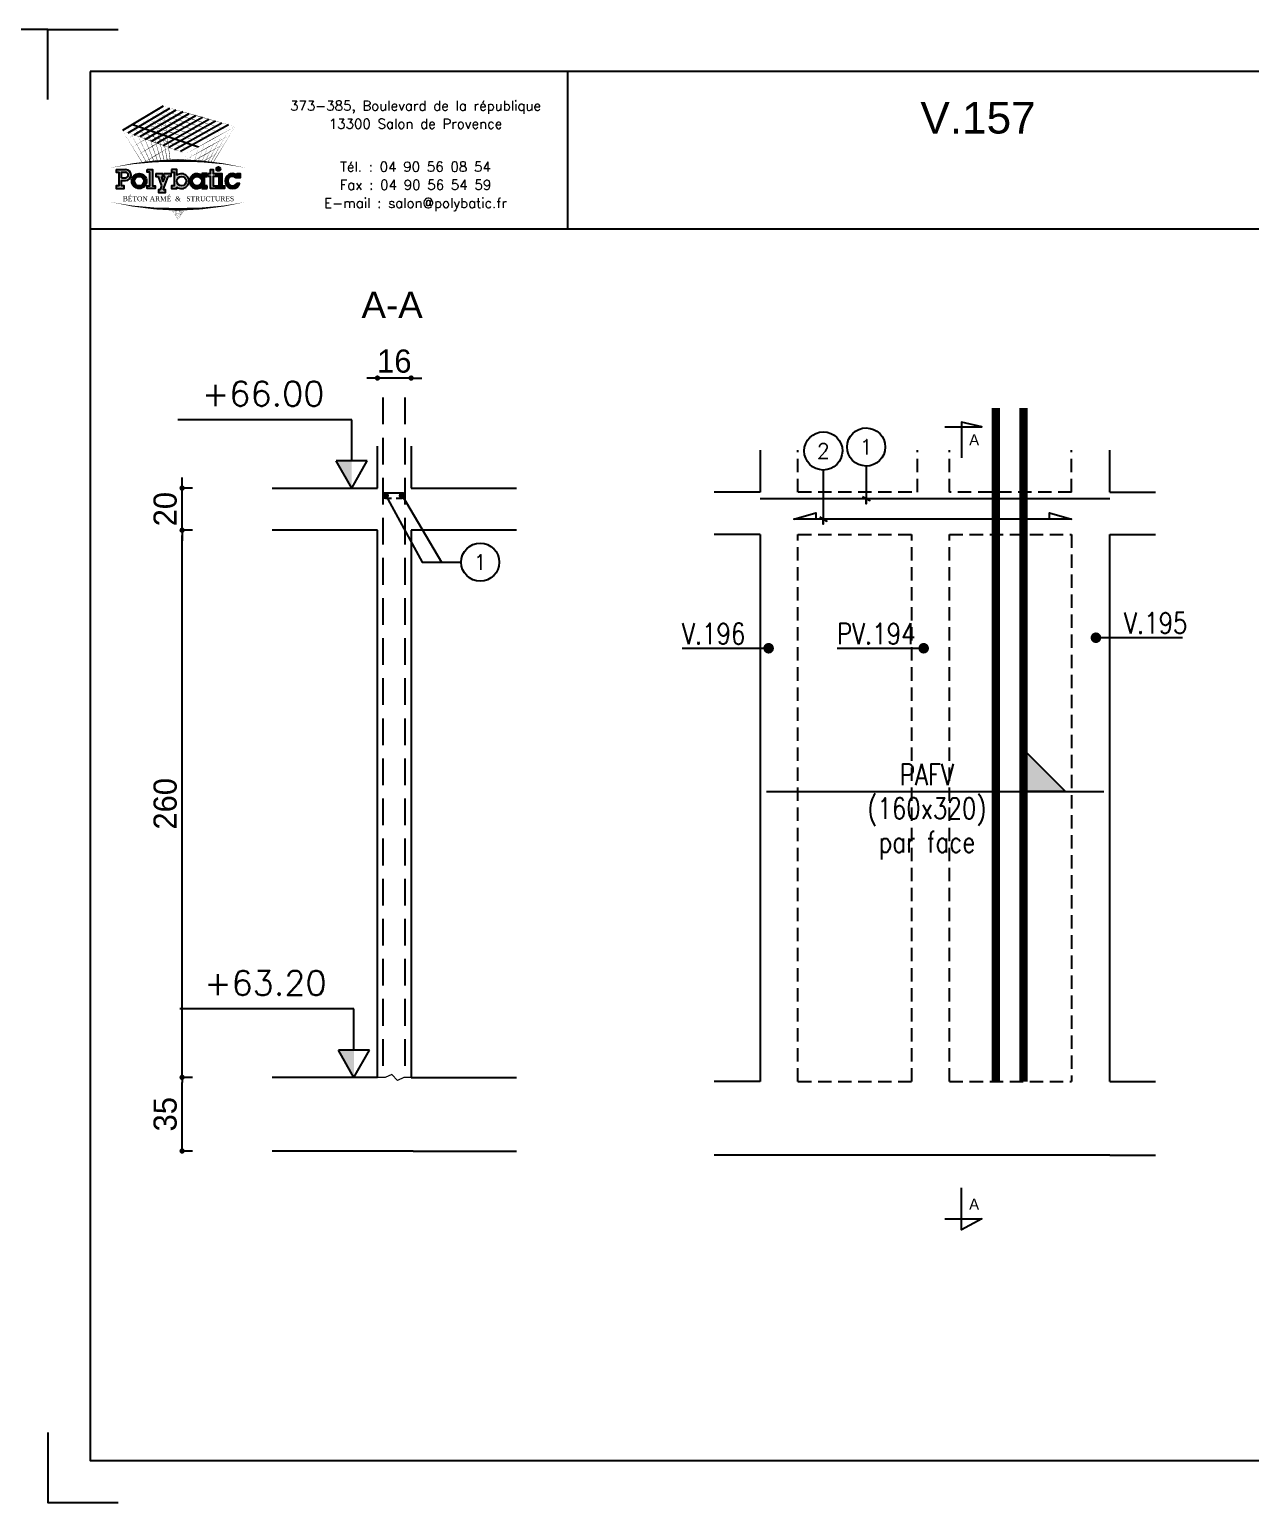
# Model space of a CAD drawing. Header units: metres. Extents: x -5618 to 118954, y -306 to 4637.
# Drawn here: x 67601 to 68181, y 894 to 1594 of the extents above; entities that cross this region are included whole.
import ezdxf
from ezdxf.enums import TextEntityAlignment as Align

# ---------------------------------------------------------------- set-up
doc = ezdxf.new("R2010")
doc.units = ezdxf.units.M
doc.linetypes.add('CACHE', pattern=[9.524999999999999, 6.35, -3.175])
doc.linetypes.add('CACHEX2', pattern=[19.049999999999997, 12.7, -6.35])
for name, color, linetype in [('COTATION', 1, 'Continuous'), ('GO-FER-HA', 140, 'Continuous'), ('GO-TEXTE', 9, 'Continuous'), ('K_ENT_M_Building_V.76', 7, 'Continuous'), ('STR_COTATION', 1, 'Continuous'), ('STR_TS', 22, 'Continuous'), ('STR_TS_TXT', 7, 'Continuous'), ('STR_VOI-POT', 6, 'Continuous')]:
    doc.layers.add(name, color=color, linetype=linetype)
doc.layers.add('Kofragna_forma', color=7, linetype='Continuous', lineweight=70)
doc.styles.add('ARIAL', font='ARIAL.TTF')
doc.styles.add('GrDimensions', font='simplex.shx')
doc.styles.add('Lucida', font='LSANSI.TTF')
doc.styles.add('POLYBATIC', font='TIMES.TTF')
doc.styles.add('schéma', font='simplex.shx')
doc.styles.add('TEXTE', font='romans.shx')
doc.styles.add('TEXTE TS', font='romans.shx', dxfattribs={"width": 0.7, "oblique": 15})
doc.styles.add('TEXTEBA', font='ARIAL.TTF')
doc.dimstyles.new('COUPE-20', dxfattribs={"dimscale": 0.5, "dimtxt": 22, "dimasz": 5, "dimexe": 0.05, "dimexo": 0, "dimgap": 5, "dimtad": 1, "dimdec": 0, "dimdsep": 46, "dimtxsty": 'Standard', "dimblk1": 'DOT', "dimblk2": 'DOT', "dimsah": 1, "dimcen": 0, "dimdle": 150, "dimclrd": 1, "dimclre": 1, "dimclrt": 7, "dimadec": 0, "dimazin": 0, "dimtfac": 1, "dimtdec": 0, "dimtix": 1, "dimtmove": 2, "dimatfit": 3, "dimldrblk": 'DOT', "dimfxl": 0, "dimtvp": 1, "dimtolj": 1, "dimtzin": 0, "dimarcsym": 0})

# ---------------------------------------------------------------- blocks, each defined once
blk = doc.blocks.new('A$C492E529B')
h = blk.add_hatch(color=256)
h.paths.add_polyline_path([(-1.982500000000002, 0.1), (-2.082500000000003, 0.1), (-2.082500000000003, 0.2999999999999999), (-1.932500000000003, 0.2999999999999999, 1), (-1.932500000000003, 0.7), (-2.282500000000002, 0.7), (-2.282500000000001, 0.6), (-2.182500000000003, 0.6), (-2.182500000000003, 0.1), (-2.282500000000003, 0.1), (-2.282500000000004, -6.938893903907228e-18), (-1.982500000000003, -6.938893903907228e-18)])
h.paths.add_polyline_path([(-2.082500000000003, 0.3999999999999889), (-2.082500000000003, 0.6), (-1.932500000000003, 0.6, -1), (-1.932500000000003, 0.3999999999999999)], flags=16)
h = blk.add_hatch(color=256)
h.paths.add_polyline_path([(-1.157500000000001, 0.275, 1), (-1.707500000000001, 0.275, 1)])
h.paths.add_polyline_path([(-1.607500000000002, 0.275, -1), (-1.257500000000002, 0.275, -1)], flags=16)
for color, points in [(256, [(-0.9375, 0.7), (-1.137499999999999, 0.7000000000000001), (-1.137500000000001, 0.5999999999999999), (-1.0375, 0.6), (-1.0375, 0.09999999999999998), (-1.137500000000001, 0.09999999999999996), (-1.137499999999999, -4.163336342344337e-17), (-0.8375000000000021, -4.163336342344337e-17), (-0.8375000000000004, 0.09999999999999994), (-0.9374999999999982, 0.09999999999999998)]), (256, [(-0.3674999999999997, 0.45), (-0.2675000000000001, 0.45), (-0.2674999999999983, 0.55), (-0.5234481005020868, 0.55), (-0.5234481005020868, 0.45), (-0.4734481005020861, 0.45), (-0.5425000000000004, 0.2527088585773882), (-0.6115518994979148, 0.45), (-0.5615518994979141, 0.45), (-0.5615518994979141, 0.55), (-0.8175000000000008, 0.55), (-0.8175000000000008, 0.45), (-0.7175000000000011, 0.45), (-0.5954740502510436, 0.1013544292886954), (-0.6484481005020868, -0.04999999999999991), (-0.7175000000000011, -0.04999999999999991), (-0.7175000000000011, -0.1499999999999999), (-0.4675000000000011, -0.1499999999999999), (-0.4675000000000011, -0.04999999999999991), (-0.5424999999999986, -0.0499999999999999)]), (256, [(1.392500000000002, 0.55), (1.2925, 0.55), (1.2925, 0.7000000000000001), (1.192500000000003, 0.7000000000000001), (1.192500000000003, 0.55), (1.092500000000003, 0.55), (1.092500000000003, 0.45), (1.192500000000004, 0.45), (1.192500000000003, -6.938893903907228e-18), (1.392500000000002, -6.938893903907228e-18), (1.392500000000002, 0.1), (1.292500000000004, 0.1), (1.292500000000004, 0.45), (1.392500000000005, 0.45)]), (140, [(1.412500000000003, 0.7250000000000001, 1), (1.562500000000005, 0.7250000000000001, 1)]), (256, [(1.612500000000002, 0.55), (1.412500000000003, 0.55), (1.412500000000003, 0.45), (1.512500000000003, 0.45), (1.512500000000003, 0.1), (1.412500000000003, 0.09999999999999999), (1.412500000000003, -6.938893903907228e-18), (1.712500000000002, -6.938893903907228e-18), (1.7125, 0.09999999999999999), (1.612500000000002, 0.1)]), (256, [(2.129974487139162, 0.4), (2.282500000000004, 0.4), (2.282500000000002, 0.55), (2.182500000000005, 0.55), (2.182500000000003, 0.487132034355964, 3.359496397493009), (2.272075131106462, 0.2), (2.165613883008421, 0.2, -3.125801635094081)])]:
    blk.add_hatch(color=color).paths.add_polyline_path(points)
h = blk.add_hatch(color=256)
h.paths.add_polyline_path([(-0.04749999999999943, 0.4871320343559638), (-0.04749999999999766, 0.7000000000000001), (-0.2474999999999987, 0.7), (-0.2474999999999987, 0.6000000000000001), (-0.1474999999999991, 0.6000000000000001), (-0.1474999999999991, 0.1), (-0.2475000000000005, 0.09999999999999999), (-0.2474999999999987, -6.938893903907228e-18), (-0.04749999999999766, -1.387778780781446e-17), (-0.04749999999999943, 0.06286796564403607, 2.121320343559649)])
h.paths.add_polyline_path([(-0.04749999999999943, 0.275, -1), (0.3025000000000002, 0.275, -1)], flags=16)
h = blk.add_hatch(color=256)
h.paths.add_polyline_path([(1.072500000000003, 0.1), (0.9725000000000037, 0.1), (0.9725000000000037, 0.45), (1.072500000000003, 0.45), (1.072500000000003, 0.55), (0.872500000000004, 0.55), (0.872500000000004, 0.4871320343559638, 2.121320343559652), (0.872500000000004, 0.06286796564403632), (0.8725000000000058, -1.387778780781446e-17), (1.072500000000002, 0)])
h.paths.add_polyline_path([(0.5225000000000026, 0.275, -1), (0.8725000000000023, 0.275, -1)], flags=16)
for p, q in [((0.872500000000004, 0.55), (0.872500000000004, 0.4871320343559638)), ((1.072500000000003, 0.55), (0.872500000000004, 0.55)), ((1.072500000000003, 0.45), (1.072500000000003, 0.55)), ((-0.5954740502510436, 0.101354429288693), (-0.7175000000000011, 0.45)), ((-0.6484481005020868, -0.04999999999999991), (-0.5954740502510454, 0.1013544292886897)), ((-0.5425000000000004, 0.2527088585773872), (-0.6115518994979148, 0.45)), ((-0.5425000000000004, -0.04999999999999991), (-0.3674999999999997, 0.45)), ((-0.5425000000000004, 0.2527088585773867), (-0.4734481005020861, 0.45)), ((0.872500000000004, 0.06286796564403632), (0.872500000000004, -6.938893903907228e-18)), ((0.9725000000000037, 0.1), (0.9725000000000037, 0.45)), ((0.9725000000000037, 0.45), (1.072500000000003, 0.45)), ((1.072500000000003, 0.1), (0.9725000000000037, 0.1)), ((1.072500000000003, -6.938893903907228e-18), (1.072500000000003, 0.1)), ((2.165613883008421, 0.2), (2.272075131106462, 0.2)), ((0.872500000000004, -6.938893903907228e-18), (1.072500000000003, -6.938893903907228e-18))]:
    blk.add_line(p, q)
for points in [[(-2.282500000000002, 0.7), (-1.932500000000003, 0.7)], [(-2.282500000000002, 0.7), (-2.282500000000002, 0.6), (-2.182500000000003, 0.6), (-2.182500000000003, 0.1), (-2.282500000000002, 0.1), (-2.282500000000002, -6.938893903907228e-18), (-1.982500000000003, -6.938893903907228e-18), (-1.982500000000003, 0.1), (-2.082500000000003, 0.1), (-2.082500000000003, 0.2999999999999999), (-1.932500000000003, 0.2999999999999999)], [(-2.082500000000003, 0.3999999999999999), (-2.082500000000003, 0.6), (-1.932500000000003, 0.6)], [(-1.137499999999999, 0.7), (-0.9375, 0.7), (-0.9375, 0.09999999999999998), (-0.8375000000000004, 0.09999999999999994), (-0.8375000000000004, -4.163336342344337e-17), (-1.137499999999999, -4.163336342344337e-17), (-1.137499999999999, 0.09999999999999998), (-1.0375, 0.09999999999999998), (-1.0375, 0.6), (-1.137499999999999, 0.6), (-1.137499999999999, 0.7)], [(-0.8175000000000008, 0.55), (-0.5615518994979141, 0.55)], [(-0.8175000000000008, 0.55), (-0.8175000000000008, 0.45), (-0.7175000000000011, 0.45)], [(-0.6115518994979148, 0.45), (-0.5615518994979141, 0.45), (-0.5615518994979141, 0.55)], [(-0.5234481005020868, 0.55), (-0.2675000000000001, 0.55), (-0.2675000000000001, 0.45), (-0.3674999999999997, 0.45)], [(-0.4734481005020861, 0.45), (-0.5234481005020868, 0.45), (-0.5234481005020868, 0.55)], [(-0.2474999999999987, 0.7), (-0.2474999999999987, 0.6000000000000001), (-0.1474999999999991, 0.6000000000000001), (-0.1474999999999991, 0.1), (-0.2474999999999987, 0.1), (-0.2474999999999987, -6.938893903907228e-18), (-0.04749999999999943, -6.938893903907228e-18), (-0.04749999999999943, 0.06286796564403607)], [(-0.04749999999999943, 0.4871320343559638), (-0.04749999999999943, 0.7), (-0.2474999999999987, 0.7)], [(1.092500000000003, 0.55), (1.192500000000003, 0.55), (1.192500000000003, 0.7000000000000001), (1.292500000000002, 0.7000000000000001), (1.292500000000002, 0.55), (1.392500000000004, 0.55), (1.392500000000004, 0.45), (1.292500000000002, 0.45), (1.292500000000002, 0.1), (1.392500000000004, 0.1), (1.392500000000004, -6.938893903907228e-18), (1.192500000000003, -6.938893903907228e-18), (1.192500000000003, 0.45), (1.092500000000003, 0.45)], [(1.092500000000003, 0.45), (1.092500000000003, 0.55)], [(1.412500000000003, 0.45), (1.412500000000003, 0.55), (1.612500000000002, 0.55), (1.612500000000002, 0.1), (1.712500000000002, 0.1), (1.712500000000002, -6.938893903907228e-18), (1.412500000000003, -6.938893903907228e-18), (1.412500000000003, 0.1), (1.512500000000003, 0.1), (1.512500000000003, 0.45), (1.412500000000003, 0.45)], [(2.182500000000003, 0.487132034355964), (2.182500000000003, 0.55), (2.282500000000002, 0.55), (2.282500000000002, 0.4), (2.129974487139162, 0.4)], [(-2.082500000000003, 0.3999999999999999), (-1.932500000000003, 0.3999999999999999)], [(-0.6484481005020868, -0.04999999999999991), (-0.7175000000000011, -0.04999999999999991), (-0.7175000000000011, -0.1499999999999999), (-0.4675000000000011, -0.1499999999999999), (-0.4675000000000011, -0.04999999999999991), (-0.5425000000000004, -0.04999999999999991)]]:
    blk.add_lwpolyline(points)
for centre, radius in [((-1.432500000000001, 0.275), 0.275), ((-1.432500000000001, 0.275), 0.175), ((0.1275000000000013, 0.275), 0.175), ((0.6975000000000033, 0.275), 0.175)]:
    blk.add_circle(centre, radius)
at = {"color": 140}
blk.add_circle((1.487500000000004, 0.7250000000000001), 0.07500000000000107, dxfattribs=at)
for centre, radius, start, end in [((-1.932500000000003, 0.5), 0.2, 270, 90), ((-1.932500000000003, 0.5), 0.1, 270, 90), ((0.1275000000000013, 0.275), 0.275, 230.4788036413577, 129.5211963586423), ((0.6975000000000033, 0.275), 0.275, 50.47880364135766, 309.5211963586423), ((2.007500000000002, 0.275), 0.275, 50.47880364135766, 344.1733798681277), ((2.007500000000002, 0.275), 0.175, 45.58469140280684, 334.6230664748476)]:
    blk.add_arc(centre, radius, start, end)
blk = doc.blocks.new('POLYBATIC')
at = {"color": 140}
for p, q in [((-0.4296875000004547, 3.28125), (-1.601562500000455, 2.578125)), ((-1.434659090909463, 2.517755681818244), (-0.2414772727272521, 3.227982954545496)), ((-1.267755681818471, 2.457386363636374), (-0.05326704545473149, 3.174715909090992)), ((0.1349431818182438, 3.121448863636374), (-1.100852272727479, 2.397017045454504)), ((-0.933948863636715, 2.336647727272748), (0.323153409090537, 3.06818181818187)), ((-0.7670454545457233, 2.276278409090992), (0.5113636363635123, 3.014914772727252)), ((-1.308593750000455, 2.75390625), (0.5859375, 2.109375)), ((0.6995738636360329, 2.961647727272748), (-0.6001420454547315, 2.215909090909008)), ((-0.4332386363639671, 2.155539772727366), (0.8877840909092356, 2.908380681818244)), ((1.075994318181529, 2.855113636363626), (-0.2663352272729753, 2.095170454545496)), ((-0.09943181818198354, 2.034801136363626), (1.264204545454504, 2.801846590909008)), ((1.452414772727025, 2.748579545454504), (0.06747159090900823, 1.97443181818187))]:
    blk.add_line(p, q, dxfattribs=at)
for points in [[(-1.015625000000455, 2.9296875, 0.015625, 0, 0), (-0.4296875000004547, 3.28125, 0, 0, 0)], [(-0.390625, 2.982954545454504, 0, 0.015625, 0), (-0.9232954545454959, 2.663352272727366, 0, 0, 0)], [(0.1220703125, 2.7099609375, 0.015625, 0, 0), (-0.8691406250004547, 3.017578125, 0, 0, 0)], [(-0.4912426523219438, 1.705550332218991, 0.01358734283786201, 0, 0), (-0.8691406250004547, 3.017578125, 0, 0, 0)], [(-0.8380681818182438, 2.87286931818187, 0.015625, 0, 0), (-0.2414772727272521, 3.227982954545496, 0, 0, 0)], [(0.283203125, 2.802734375, 0.015625, 0, 0), (-0.7226562500004547, 3.10546875, 0, 0, 0)], [(-0.3979455071712437, 1.710090152438511, 0.01404154563583916, 0, 0), (-0.7226562500004547, 3.10546875, 0, 0, 0)], [(-0.6605113636364877, 2.816051136363626, 0.015625, 0, 0), (-0.05326704545473149, 3.174715909090992, 0, 0, 0)], [(0.4443359375002274, 2.8955078125, 0.015625, 0, 0), (-0.5761718750004547, 3.193359375, 0, 0, 0)], [(-0.3091679367046254, 1.713523988177485, 0.01448156953465553, 0, 0), (-0.5761718750004547, 3.193359375, 0, 0, 0)], [(-0.4829545454547315, 2.759232954545496, 0.015625, 0, 0), (0.1349431818182438, 3.121448863636374, 0, 0, 0)], [(0.60546875, 2.98828125, 0.015625, 0, 0), (-0.4296875000004547, 3.28125, 0, 0, 0)], [(-0.2247129179731928, 1.715989555429132, 0.01490724232924596, 0, 0), (-0.4296875000004547, 3.28125, 0, 0, 0)], [(-0.3053977272729753, 2.702414772727366, 0.015625, 0, 0), (0.323153409090537, 3.06818181818187, 0, 0, 0)], [(-0.1278409090909918, 2.645596590909008, 0.015625, 0, 0), (0.5113636363635123, 3.014914772727252, 0, 0, 0)], [(1.640625000000227, 2.6953125, 0, 0.015625, 0), (0.60546875, 2.98828125, 0, 0, 0)], [(-1.601562500000455, 2.578125, 0, 0.015625, 0), (-1.015625000000455, 2.9296875, 0, 0, 0)], [(-0.68359375, 2.24609375, 0.015625, 0, 0), (-1.601562500000455, 2.578125, 0, 0, 0)], [(-1.031467709796289, 1.660411435280935, 0.01112380078447304, 0, 0), (-1.601562500000455, 2.578125, 0, 0, 0)], [(-1.455965909090764, 2.34375, 0, 0.015625, 0), (-0.9232954545454959, 2.663352272727366, 0, 0, 0)], [(-0.5224609375, 2.3388671875, 0.015625, 0, 0), (-1.455078125000455, 2.666015625, 0, 0, 0)], [(-0.9131357219118854, 1.673060752227684, 0.0116390314757204, 0, 0), (-1.455078125000455, 2.666015625, 0, 0, 0)], [(-1.434659090909463, 2.517755681818244, 0, 0.015625, 0), (-0.8380681818182438, 2.87286931818187, 0, 0, 0)], [(-0.3613281249997726, 2.431640625, 0.015625, 0, 0), (-1.308593750000455, 2.75390625, 0, 0, 0)], [(-0.8000544418000572, 1.683696661101635, 0.01214422228537064, 0, 0), (-1.308593750000455, 2.75390625, 0, 0, 0)], [(-1.267755681818471, 2.457386363636374, 0, 0.015625, 0), (-0.6605113636364877, 2.816051136363626, 0, 0, 0)], [(-0.2001953125, 2.5244140625, 0.015625, 0, 0), (-1.162109375000455, 2.841796875, 0, 0, 0)], [(-0.6921335829376858, 1.692528341469028, 0.01263800449243644, 0, 0), (-1.162109375000455, 2.841796875, 0, 0, 0)], [(-1.100852272727479, 2.397017045454504, 0, 0.015625, 0), (-0.4829545454547315, 2.759232954545496, 0, 0, 0)], [(-0.03906250000045475, 2.6171875, 0.015625, 0, 0), (-1.015625000000455, 2.9296875, 0, 0, 0)], [(-0.5892474188822234, 1.699752169851649, 0.0131193101882493, 0, 0), (-1.015625000000455, 2.9296875, 0, 0, 0)], [(-0.933948863636715, 2.336647727272748, 0, 0.015625, 0), (-0.3053977272729753, 2.702414772727366, 0, 0, 0)], [(-0.3515625, 2.684659090909008, 0, 0.015625, 0), (-0.8309659090909918, 2.397017045454504, 0, 0, 0)], [(-0.7670454545457233, 2.276278409090992, 0, 0.015625, 0), (-0.1278409090909918, 2.645596590909008, 0, 0, 0)], [(-0.6001420454547315, 2.215909090909008, 0, 0.015625, 0), (0.04971590909099177, 2.588778409090992, 0, 0, 0)], [(0.9374999999995453, 2.3046875, 0, 0.015625, 0), (-0.03906250000045475, 2.6171875, 0, 0, 0)], [(0.04971590909099177, 2.588778409090992, 0.015625, 0, 0), (0.6995738636360329, 2.961647727272748, 0, 0, 0)], [(1.11328125, 2.40234375, 0, 0.015625, 0), (0.1220703125, 2.7099609375, 0, 0, 0)], [(0.2272727272727479, 2.531960227272748, 0.015625, 0, 0), (0.8877840909092356, 2.908380681818244, 0, 0, 0)], [(1.2890625, 2.5, 0, 0.015625, 0), (0.283203125, 2.802734375, 0, 0, 0)], [(0.4048295454542767, 2.475142045454504, 0.015625, 0, 0), (1.075994318181529, 2.855113636363626, 0, 0, 0)], [(1.46484375, 2.59765625, 0, 0.015625, 0), (0.4443359375002274, 2.8955078125, 0, 0, 0)], [(0.5823863636364877, 2.41832386363626, 0.015625, 0, 0), (1.264204545454504, 2.801846590909008, 0, 0, 0)], [(0.7599431818180165, 2.36150568181813, 0.015625, 0, 0), (1.452414772727025, 2.748579545454504, 0, 0, 0)], [(0.9374999999995453, 2.3046875, 0.015625, 0, 0), (1.640625000000227, 2.6953125, 0, 0, 0)], [(0.9418075391890852, 1.670138702828694, 0.01115810583063171, 0, 0), (1.46484375, 2.59765625, 0, 0, 0)], [(1.012016020391002, 1.662597747784957, 0.01197350437350787, 0, 0), (1.640625000000227, 2.6953125, 0, 0, 0)], [(-1.310369318181984, 2.109375, 0, 0.015625, 0), (-0.8309659090909918, 2.397017045454504, 0, 0, 0)], [(-1.164772727272975, 1.875, 0, 0.015625, 0), (-0.738636363636715, 2.13068181818187, 0, 0, 0)], [(-0.3124999999997726, 2.386363636363626, 0, 0.015625, 0), (-0.738636363636715, 2.13068181818187, 0, 0, 0)], [(0.234375, 1.9140625, 0, 0.015625, 0), (-0.68359375, 2.24609375, 0, 0, 0)], [(0.41015625, 2.01171875, 0, 0.015625, 0), (-0.5224609375, 2.3388671875, 0, 0, 0)], [(-0.4332386363639671, 2.155539772727366, 0, 0.015625, 0), (0.2272727272727479, 2.531960227272748, 0, 0, 0)], [(0.5859375, 2.109375, 0, 0.015625, 0), (-0.3613281249997726, 2.431640625, 0, 0, 0)], [(-0.2663352272729753, 2.095170454545496, 0, 0.015625, 0), (0.4048295454542767, 2.475142045454504, 0, 0, 0)], [(0.7617187500002274, 2.20703125, 0, 0.015625, 0), (-0.2001953125, 2.5244140625, 0, 0, 0)], [(-0.09943181818198354, 2.034801136363626, 0, 0.015625, 0), (0.5823863636364877, 2.41832386363626, 0, 0, 0)], [(0.06747159090900823, 1.97443181818187, 0, 0.015625, 0), (0.7599431818180165, 2.36150568181813, 0, 0, 0)], [(0.234375, 1.9140625, 0, 0.015625, 0), (0.9374999999995453, 2.3046875, 0, 0, 0)], [(0.5866968277300657, 1.699916449576676, 0.007180386554667803, 0, 0), (0.7617187500002274, 2.20703125, 0, 0, 0)], [(0.6885950454347949, 1.692796153361087, 0.008296831818832406, 0, 0), (0.9374999999995453, 2.3046875, 0, 0, 0)], [(0.7648212005681216, 1.884417712436971, 0.015625, 0, 0), (1.342329545454277, 2.20525568181813, 0, 0, 0)], [(0.7810150218122089, 1.685348204963248, 0.00932677131755205, 0, 0), (1.11328125, 2.40234375, 0, 0, 0)], [(0.8522727272725206, 2.095170454545496, 0.015625, 0, 0), (1.491477272727025, 2.450284090909008, 0, 0, 0)], [(0.8650912233908912, 1.677752675667421, 0.01027809155415822, 0, 0), (1.2890625, 2.5, 0, 0, 0)], [(-1.953125, 1.5078125, 0, 0.078125, -0.05384344768960826), (0, 1.71875, 0, 0, 0)], [(-1.019176136363967, 1.640625, 0, 0.015625, 0), (-0.6463068181817562, 1.864346590909008, 0, 0, 0)], [(-0.2734375, 2.08806818181813, 0, 0.015625, 0), (-0.6463068181817562, 1.864346590909008, 0, 0, 0)], [(-0.2343750000004547, 1.789772727272748, 0, 0.006380219183002012, 0), (-0.364879483288405, 1.711470037299478, 0, 0.006380219183002012, 0)], [(1.953125, 1.5078125, 0, 0.078125, 0.05384344768960826), (0, 1.71875, 0, 0, 0)], [(0.2130681818182438, 1.74005681818187, 0, 0.015625, 0), (0.8522727272725206, 2.095170454545496, 0, 0, 0)], [(0.2101635290903232, 1.716335487573815, 0.003228196121244227, 0, 0), (0.234375, 1.9140625, 0, 0, 0)], [(0.3490664007761097, 1.712087584760297, 0.004654464702752464, 0, 0), (0.41015625, 2.01171875, 0, 0, 0)], [(0.4469534160696185, 1.707824498826653, 0.006931142164855608, 0.015625, 0), (0.7670454545452685, 1.885653409090992, 0, 0, 0)], [(0.4740167860959446, 1.706460429945992, 0.005969104741541102, 0, 0), (0.5859375, 2.109375, 0, 0, 0)], [(0.6795939278408696, 1.674900666982467, 0.015625, 0, 0), (1.193181818181984, 1.960227272727366, 0, 0, 0)], [(0.9595825479204905, 1.668281339753776, 0.002934513941093933, 0, 0), (1.044034090909008, 1.715198863636374, 0, 0, 0)], [(-1.953125, 0.5234375, 0, 0.078125, 0.05384344768960826), (0, 0.3125, 0, 0, 0)], [(1.953125, 0.5234375, 0, 0.078125, -0.05384344768960826), (0, 0.3125, 0, 0, 0)], [(0, 0, 0, 0.003813184372856077, 0), (-0.195425699109137, 0.3145877107606339, 0, 0.003813184372856077, 0)], [(0, 0, 0, 0.003681835129602301, 0), (-0.1714354482223825, 0.3141065594943484, 0, 0.003681835129602301, 0)], [(0, 0, 0, 0.003559883067564705, 0), (-0.1490701034542781, 0.3137146953291676, 0, 0.003559883067564705, 0)], [(0, 0, 0, 0.003446298807918057, 0), (-0.1281592369196005, 0.3133977978450275, 0, 0.003446298807918057, 0)], [(0, 0, 0, 0.003340204242443637, 0), (-0.1085566378797012, 0.3131441477290764, 0, 0.003340204242443637, 0)], [(0, 0, 0, 0.00324084487628895, 0), (-0.09013599812169559, 0.312944083366574, 0, 0.00324084487628895, 0)], [(0, 0, 0, 0.00314756816438513, 0), (-0.07278751380135873, 0.312789586335839, 0, 0.00314756816438513, 0)], [(0, 0, 0, 0.003059806352468915, 0), (-0.05641517962362741, 0.3126739616427585, 0, 0.003059806352468915, 0)], [(0, 0, 0, 0.003059806352468926, 0), (-0.05641517962362741, 0.3126739616427585, 0, 0.003059806352468926, 0)], [(0, 0, 0, 0.002977062747662009, 0), (-0.04093461278057475, 0.3125915885044606, 0, 0.002977062747662009, 0)], [(0, 0, 0, 0.005103348149100338, 0), (0.03827511111785498, 0.3125800741324838, 0, 0.005103348149100338, 0)], [(0, 0, 0, 0.004857820584163759, 0), (0.06375889516698408, 0.3127222001055543, 0, 0.004857820584163759, 0)], [(0, 0, 0, 0.004635747574430795, 0), (0.08692026702033218, 0.3129129612740371, 0, 0.004635747574430795, 0)], [(0, 0, 0, 0.004433818568920311, 0), (0.1080743276174871, 0.3131384364301084, 0, 0.004433818568920311, 0)], [(0, 0, 0, 0.004249332961201733, 0), (0.1274799888360576, 0.3133883058886795, 0, 0.004249332961201733, 0)], [(0, 0, 0, 0.004080063185600645, 0), (0.1453522509866616, 0.3136548573932032, 0, 0.004080063185600645, 0)], [(0, 0, 0, 0.003924153640373415, 0), (0.1618713376651613, 0.3139322912297757, 0, 0.003924153640373415, 0)], [(0, 0, 0, 0.003780044831076442, 0), (0.1771896014565755, 0.3142162265830848, 0, 0.003780044831076442, 0)], [(0, 0, 0, 0.003646415603355052, 0), (0.1914368191760332, 0.314503345789376, 0, 0.003646415603355052, 0)]]:
    blk.add_lwpolyline(points, format="xyseb", dxfattribs=at)
at = {"color": 5, "xscale": 0.78125, "yscale": 0.78125, "zscale": 0.78125}
blk.add_blockref('A$C492E529B', (0, 0.9102189642169378), dxfattribs=at)
at = {"lineweight": 60, "style": 'POLYBATIC'}
for s, p in [('BÉTON ARMÉ', (-1.586656885245475, 0.546875)), ('STRUCTURES', (0.2401012856082616, 0.546875))]:
    blk.add_text(s, height=0.140625, dxfattribs=at).set_placement(p)
at = {"color": 140, "style": 'POLYBATIC'}
blk.add_text('&', height=0.140625, dxfattribs=at).set_placement((0, 0.546875), align=Align.CENTER)
blk = doc.blocks.new('ime')
at = {"layer": 'COTATION', "const_width": 2.5}
blk.add_lwpolyline([(1.25, 0, -1), (-1.25, 0, -1)], format="xyb", close=True, dxfattribs=at)
at = {"layer": 'COTATION'}
blk.add_lwpolyline([(41.09158464876236, 0), (0, 0)], dxfattribs=at)
at = {"layer": 'COTATION', "color": 7, "style": 'TEXTE TS', "width": 0.8}
blk.add_attdef('NAME', (9.079526555316988, 2), '', height=10, dxfattribs=at)
blk = doc.blocks.new('_DOT')
at = {"color": 0, "linetype": 'ByBlock'}
blk.add_line((-0.5, 0), (-1, 0), dxfattribs=at)
at = {"color": 0, "linetype": 'ByBlock', "const_width": 0.5}
blk.add_lwpolyline([(-0.25, 0, 1), (0.25, 0, 1)], format="xyb", close=True, dxfattribs=at)
blk = doc.blocks.new('*D1132')
at = {"layer": 'COTATION', "color": 1, "lineweight": -2, "ltscale": 4.5}
for p, q in [((67678.21178590032, 1095.78765058655), (67673.18678590033, 1095.78765058655)), ((67673.21178590032, 1063.28765058655), (67673.21178590032, 1093.28765058655)), ((67678.21178590032, 1060.78765058655), (67673.18678590033, 1060.78765058655))]:
    blk.add_line(p, q, dxfattribs=at)
at = {"layer": 'DEFPOINTS', "color": 0, "lineweight": -3, "ltscale": 4.5}
for p in [(67673.21178590032, 1095.78765058655), (67715.98542223635, 1095.78765058655), (67715.98542223635, 1060.78765058655)]:
    blk.add_point(p, dxfattribs=at)
at = {"layer": 'COTATION', "color": 1, "lineweight": -2, "ltscale": 4.5, "xscale": 2.5, "yscale": 2.5, "zscale": 2.5}
for p, rotation in [((67673.21178590032, 1095.78765058655), 90), ((67673.21178590032, 1060.78765058655), 270)]:
    blk.add_blockref('_DOT', p, dxfattribs=dict(at, rotation=rotation))
at = {"layer": 'COTATION', "color": 7, "lineweight": -3, "ltscale": 4.5, "insert": (67665.21178590032, 1078.287650586561), "char_height": 11, "attachment_point": 5, "rotation": 90}
blk.add_mtext('\\A1;35', dxfattribs=at)
blk = doc.blocks.new('*D1133')
at = {"layer": 'COTATION', "color": 1, "lineweight": -2, "ltscale": 4.5}
for p, q in [((67678.21178590032, 1355.787650586549), (67673.18678590033, 1355.787650586549)), ((67673.21178590032, 1098.28765058655), (67673.21178590032, 1353.287650586549)), ((67678.21178590032, 1095.78765058655), (67673.18678590033, 1095.78765058655))]:
    blk.add_line(p, q, dxfattribs=at)
at = {"layer": 'DEFPOINTS', "color": 0, "lineweight": -3, "ltscale": 4.5}
for p in [(67673.21178590032, 1355.787650586549), (67715.98542223635, 1355.787650586549), (67715.98542223635, 1095.78765058655)]:
    blk.add_point(p, dxfattribs=at)
at = {"layer": 'COTATION', "color": 1, "lineweight": -2, "ltscale": 4.5, "xscale": 2.5, "yscale": 2.5, "zscale": 2.5}
for p, rotation in [((67673.21178590032, 1355.787650586549), 90), ((67673.21178590032, 1095.78765058655), 270)]:
    blk.add_blockref('_DOT', p, dxfattribs=dict(at, rotation=rotation))
at = {"layer": 'COTATION', "color": 7, "lineweight": -3, "ltscale": 4.5, "insert": (67665.21178590032, 1225.787650586561), "char_height": 11, "attachment_point": 5, "rotation": 90}
blk.add_mtext('\\A1;260', dxfattribs=at)
blk = doc.blocks.new('*D1134')
at = {"layer": 'COTATION', "color": 1, "lineweight": -2, "ltscale": 4.5}
for p, q in [((67673.21178590032, 1378.29015058663), (67673.21178590032, 1380.79015058663)), ((67678.21178590032, 1375.79015058663), (67673.18678590033, 1375.79015058663)), ((67673.21178590032, 1355.787650586549), (67673.21178590032, 1375.79015058663)), ((67678.21178590032, 1355.787650586549), (67673.18678590033, 1355.787650586549)), ((67673.21178590032, 1353.287650586549), (67673.21178590032, 1350.787650586549))]:
    blk.add_line(p, q, dxfattribs=at)
at = {"layer": 'DEFPOINTS', "color": 0, "lineweight": -3, "ltscale": 4.5}
for p in [(67673.21178590032, 1375.79015058663), (67715.98542223635, 1375.79015058663), (67715.98542223635, 1355.787650586549)]:
    blk.add_point(p, dxfattribs=at)
at = {"layer": 'COTATION', "color": 1, "lineweight": -2, "ltscale": 4.5, "xscale": 2.5, "yscale": 2.5, "zscale": 2.5}
for p, rotation in [((67673.21178590032, 1375.79015058663), 270), ((67673.21178590032, 1355.787650586549), 90)]:
    blk.add_blockref('_DOT', p, dxfattribs=dict(at, rotation=rotation))
at = {"layer": 'COTATION', "color": 7, "lineweight": -3, "ltscale": 4.5, "insert": (67665.21178590032, 1365.788900586601), "char_height": 11, "attachment_point": 5, "rotation": 90}
blk.add_mtext('\\A1;20', dxfattribs=at)
blk = doc.blocks.new('*D1135')
at = {"layer": 'DEFPOINTS', "color": 0, "lineweight": -3, "ltscale": 4.5}
for p in [(67765.98542223635, 1428.066610332283), (67765.98542223635, 1395.790150586629, 187.688179425467), (67781.98542223635, 1395.790150586629, 187.688179425467)]:
    blk.add_point(p, dxfattribs=at)
at = {"layer": 'STR_COTATION', "color": 1, "lineweight": -2, "ltscale": 4.5}
for p, q in [((67763.48542223635, 1428.066610332283), (67760.98542223635, 1428.066610332283)), ((67765.98542223635, 1428.07888971414), (67765.98542223635, 1428.091610332283)), ((67781.98542223635, 1428.066610332283), (67765.98542223635, 1428.066610332283)), ((67781.98542223635, 1428.07888971414), (67781.98542223635, 1428.091610332283)), ((67784.48542223635, 1428.066610332283), (67786.98542223635, 1428.066610332283))]:
    blk.add_line(p, q, dxfattribs=at)
at = {"layer": 'STR_COTATION', "color": 1, "lineweight": -2, "ltscale": 4.5, "xscale": 2.5, "yscale": 2.5, "zscale": 2.5}
blk.add_blockref('_DOT', (67765.98542223635, 1428.066610332283), dxfattribs=at)
at = {"layer": 'STR_COTATION', "color": 1, "lineweight": -2, "ltscale": 4.5, "xscale": 2.5, "yscale": 2.5, "zscale": 2.5, "rotation": 180}
blk.add_blockref('_DOT', (67781.98542223635, 1428.066610332283), dxfattribs=at)
at = {"layer": 'STR_COTATION', "color": 7, "lineweight": -3, "ltscale": 4.5, "insert": (67773.98542223635, 1436.066610332283), "char_height": 11, "attachment_point": 5}
blk.add_mtext('\\A1;16', dxfattribs=at)
blk = doc.blocks.new('mrega')
at = {"layer": 'STR_TS_TXT', "style": 'TEXTE TS', "width": 0.8}
for tag, p in [('ST10', (14.47619047619082, 0)), ('DIM', (14.47619047619082, -16)), ('NOTE', (14.47619047619082, -32))]:
    blk.add_attdef(tag, text='', height=10, dxfattribs=at).set_placement(p, align=Align.CENTER)
blk = doc.blocks.new('A$C6F247267')
blk.add_hatch(color=256).paths.add_polyline_path([(5.684341886080801e-14, -0.1999999999999886), (-0.1999999999999886, 0), (5.684341886080801e-14, 0)])
blk.add_lwpolyline([(-0.1999999999999886, 0), (5.684341886080801e-14, 0), (5.684341886080801e-14, -0.1999999999999886), (-0.1999999999999886, 0)])

msp = doc.modelspace()

# ---------------------------------------------------------------- linework, layer by layer
at = {"color": 7, "linetype": 'Continuous', "lineweight": -3}
for p, q in [((67761.15767421346, 1388.79015058663, 187.688179425467), (67746.40747486106, 1388.79015058663, 187.688179425467)), ((67753.78257453727, 1375.79015058663, 187.688179425467), (67746.40747486106, 1388.79015058663, 187.688179425467)), ((67761.15767421346, 1388.79015058663, 187.688179425467), (67746.40747486106, 1388.79015058663, 187.688179425467)), ((67753.78257453727, 1375.79015058663, 187.688179425467), (67746.40747486106, 1388.79015058663, 187.688179425467)), ((67753.78257453727, 1375.79015058663, 187.688179425467), (67761.15767421346, 1388.79015058663, 187.688179425467)), ((67753.78257453727, 1375.79015058663, 187.688179425467), (67761.15767421346, 1388.79015058663, 187.688179425467)), ((67762.21477630644, 1108.78765058655, 187.688179425467), (67747.46457695404, 1108.78765058655, 187.688179425467)), ((67754.83967663025, 1095.78765058655, 187.688179425467), (67747.46457695404, 1108.78765058655, 187.688179425467)), ((67762.21477630644, 1108.78765058655, 187.688179425467), (67747.46457695404, 1108.78765058655, 187.688179425467)), ((67754.83967663025, 1095.78765058655, 187.688179425467), (67747.46457695404, 1108.78765058655, 187.688179425467)), ((67754.83967663025, 1095.78765058655, 187.688179425467), (67762.21477630644, 1108.78765058655, 187.688179425467)), ((67754.83967663025, 1095.78765058655, 187.688179425467), (67762.21477630644, 1108.78765058655, 187.688179425467))]:
    msp.add_line(p, q, dxfattribs=at)
for points in [[(67609.52218579059, 1560.380022341847), (67609.52218579059, 1593.710022312003), (67576.19218579074, 1593.710022312003)], [(67609.52218579059, 1560.380024386377), (67609.52218579059, 1593.710024386102), (67642.85218579066, 1593.710024386102)], [(67856.16418579058, 1573.712024386547), (67856.16606588336, 1498.770781143608)], [(68579.42518579052, 1498.770781143608), (67629.52018579072, 1498.770781143608)], [(67609.52218579059, 927.1100243864747), (67609.52218579059, 893.7800243865166), (67642.85218579066, 893.7800243865166)]]:
    msp.add_lwpolyline(points)
msp.add_lwpolyline([(67629.52018579072, 1573.712024386547), (67629.52018579072, 913.7780243864216), (68579.42518579052, 913.7780243864216), (68579.42518579052, 1573.712024386547)], close=True)
at = {"lineweight": 18, "elevation": 187.688179425467}
msp.add_lwpolyline([(67781.98542223635, 1095.78765058655), (67778.52048193573, 1095.78765058655), (67775.49801120584, 1094.363862994105), (67772.75033326694, 1097.13496921512), (67769.59047863996, 1095.78765058655), (67765.98542223635, 1095.78765058655)], dxfattribs=at)
at = {"color": 7, "linetype": 'Continuous', "lineweight": -3}
for points in [[(67746.40747486106, 1388.79015058663, 187.688179425467), (67753.78257453727, 1375.79015058663, 187.688179425467), (67753.78257453727, 1388.75733372271, 187.688179425467)], [(67746.40747486106, 1388.79015058663, 187.688179425467), (67753.78257453727, 1375.79015058663, 187.688179425467), (67753.78257453727, 1388.75733372271, 187.688179425467)], [(67747.46457695404, 1108.78765058655, 187.688179425467), (67754.83967663025, 1095.78765058655, 187.688179425467), (67754.83967663025, 1108.754833722631, 187.688179425467)], [(67747.46457695404, 1108.78765058655, 187.688179425467), (67754.83967663025, 1095.78765058655, 187.688179425467), (67754.83967663025, 1108.754833722631, 187.688179425467)]]:
    msp.add_solid(points, dxfattribs=at)
at = {"layer": 'COTATION', "elevation": 281.5322691382004}
msp.add_lwpolyline([(68085.07564717942, 1361.028861871624), (68085.07564717942, 1364.028855601364), (68095.6332951365, 1361.028861871624), (67963.68198625838, 1361.028861871623), (67974.23963421544, 1364.028855601363), (67974.23963421544, 1361.028861871623)], dxfattribs=at)
at = {"layer": 'GO-FER-HA'}
for points, elevation in [([(67977.65447936373, 1384.371317729907, -512.322006256741), (67977.72519004185, 1384.371041688875), (67977.72519004185, 1358.628861871718), (67977.72519004185, 1361.028861871625), (67979.42224631671, 1360.131805596927), (67976.02813376699, 1361.925918146614)], 281.5322691382004), ([(67997.9982432795, 1386.257891062627, -512.322006256741), (67998.06895395761, 1386.257615021596), (67998.06895395761, 1368.39015064552), (67998.06895395761, 1370.790150645427), (67999.76601023247, 1369.893094370728), (67996.37189768275, 1371.687206920416)], 187.688179425467)]:
    msp.add_lwpolyline(points, format="xyb", dxfattribs=dict(at, elevation=elevation))
at = {"layer": 'GO-FER-HA', "elevation": 93.84408971273349}
for points in [[(67769.9927999313, 1372.223148264985), (67787.14016443057, 1340.590890124023), (67805.72634847314, 1340.590890124023)], [(67777.69334714001, 1372.223148264985), (67796.47213846384, 1340.590890124023), (67805.72634847317, 1340.590890124023)]]:
    msp.add_lwpolyline(points, dxfattribs=at)
at = {"layer": 'GO-FER-HA'}
msp.add_circle((67814.783111108, 1340.590890124023, 93.84408971273349), 9.05676263485475, dxfattribs=at)
at = {"layer": 'GO-TEXTE', "elevation": 187.688179425467, "flags": 128}
for points in [[(68035.40779044092, 1404.8594328451), (68053.05553004774, 1404.853314440752), (68043.37931204293, 1407.136725360542), (68043.3724053434, 1390.215251053163)], [(68035.38411251141, 1028.62257696212), (68053.03185317875, 1028.62257696212), (68043.35380401718, 1023.34252106772), (68043.35380401718, 1043.263996572361)]]:
    msp.add_lwpolyline(points, dxfattribs=at)
at = {"layer": 'K_ENT_M_Building_V.76', "color": 30, "linetype": 'Continuous', "lineweight": -3}
for p, q in [((67747.28257453727, 1408.29015058663, 187.688179425467), (67671.1397173944, 1408.29015058663, 187.688179425467)), ((67747.28257453727, 1408.29015058663, 187.688179425467), (67671.1397173944, 1408.29015058663, 187.688179425467)), ((67753.78257453727, 1408.29015058663, 187.688179425467), (67747.28257453727, 1408.29015058663, 187.688179425467)), ((67753.78257453727, 1408.29015058663, 187.688179425467), (67747.28257453727, 1408.29015058663, 187.688179425467)), ((67753.78257453727, 1388.79015058663, 187.688179425467), (67753.78257453727, 1408.29015058663, 187.688179425467)), ((67753.78257453727, 1388.79015058663, 187.688179425467), (67753.78257453727, 1408.29015058663, 187.688179425467)), ((67748.33967663025, 1128.28765058655, 187.688179425467), (67672.19681948738, 1128.28765058655, 187.688179425467)), ((67748.33967663025, 1128.28765058655, 187.688179425467), (67672.19681948738, 1128.28765058655, 187.688179425467)), ((67754.83967663025, 1128.28765058655, 187.688179425467), (67748.33967663025, 1128.28765058655, 187.688179425467)), ((67754.83967663025, 1128.28765058655, 187.688179425467), (67748.33967663025, 1128.28765058655, 187.688179425467)), ((67754.83967663025, 1108.78765058655, 187.688179425467), (67754.83967663025, 1128.28765058655, 187.688179425467)), ((67754.83967663025, 1108.78765058655, 187.688179425467), (67754.83967663025, 1128.28765058655, 187.688179425467))]:
    msp.add_line(p, q, dxfattribs=at)
at = {"layer": 'Kofragna_forma', "color": 4, "lineweight": -3}
for p, q in [((67765.98542223635, 1375.79015058663, 187.688179425467), (67765.98542223635, 1395.790150586629, 187.688179425467)), ((67781.98542223635, 1395.790150586629, 187.688179425467), (67781.98542223635, 1375.79015058663, 187.688179425467)), ((67947.68197479007, 1393.79015064557, 187.688179425467), (67947.68197479007, 1373.790150645572, 187.688179425467)), ((68113.73079513657, 1373.790150645572, 187.688179425467), (68113.73079513658, 1393.790150645572, 187.688179425467)), ((67715.98542223635, 1375.79015058663, 187.688179425467), (67765.98542223635, 1375.79015058663, 187.688179425467)), ((67781.98542223635, 1375.79015058663, 281.5322691381999), (67831.98542223635, 1375.79015058663, 281.5322691381999)), ((67947.68197038496, 1373.790150645572, 187.688179425467), (67925.8887867674, 1373.790150645572, 187.688179425467)), ((68113.73079513658, 1373.790150645572, 187.688179425467), (68135.42649462749, 1373.790150645572, 187.688179425467)), ((67765.98542223635, 1355.787650586549, 187.688179425467), (67715.98542223635, 1355.787650586549, 187.688179425467)), ((67765.98542223635, 1095.78765058655, 187.688179425467), (67765.98542223635, 1355.787650586549, 187.688179425467)), ((67781.98542223635, 1355.78765058655, 187.688179425467), (67781.98542223635, 1095.78765058655, 187.688179425467)), ((67831.98542223635, 1355.78765058655, 281.5322691381999), (67781.98542223635, 1355.78765058655, 281.5322691381999)), ((67947.68197038496, 1353.790150645572, 187.688179425467), (67925.8887867674, 1353.790150645572, 187.688179425467)), ((67947.68197479007, 1353.790150645572, 187.688179425467), (67947.68197479007, 1154.787650645492, 187.688179425467)), ((68113.73079513657, 1093.787650645493, 187.688179425467), (68113.73079513657, 1353.790150645572, 187.688179425467)), ((68113.73079513658, 1353.790150645572, 187.688179425467), (68135.42649462749, 1353.790150645572, 187.688179425467)), ((67947.68081808763, 1154.787650645492, 187.688179425467), (67947.68081808763, 1093.787650645492, 187.688179425467)), ((67765.98542223635, 1095.78765058655, 187.688179425467), (67715.98542223635, 1095.78765058655, 187.688179425467)), ((67781.98542223635, 1095.78765058655, 187.688179425467), (67831.98542223635, 1095.78765058655, 187.688179425467)), ((67947.68081808763, 1093.787650645492, 187.688179425467), (67925.8887867674, 1093.787650645492, 187.688179425467)), ((68113.73079513657, 1093.787650645493, 187.688179425467), (68135.42649022237, 1093.787650645492, 187.688179425467)), ((67782.98542223635, 1060.78765058655, 187.688179425467), (67715.98542223635, 1060.78765058655, 187.688179425467)), ((67782.98542223635, 1060.78765058655, 187.688179425467), (67831.98542223635, 1060.78765058655, 187.688179425467)), ((68113.73079513658, 1058.787650645493, 187.688179425467), (67925.8887867674, 1058.787650645492, 187.688179425467)), ((68113.73079513658, 1058.787650645493, 187.688179425467), (68135.42649022237, 1058.787650645492, 187.688179425467))]:
    msp.add_line(p, q, dxfattribs=at)
at = {"layer": 'Kofragna_forma', "linetype": 'CACHE', "lineweight": -3}
for p, q in [((67965.68198185327, 1373.790150645572, 187.688179425467), (67965.68198185327, 1393.79015064557, 187.688179425467)), ((68022.38351733041, 1373.790150645572, 281.5322691382004), (68022.38351733041, 1393.79015064557, 281.5322691382004)), ((68037.68197744814, 1373.790150645572, 187.688179425467), (68037.68197744814, 1393.79015064557, 187.688179425467)), ((68095.6332951365, 1373.790150645572, 187.688179425467), (68095.6332951365, 1393.790150645572, 187.688179425467)), ((68019.68198185327, 1373.790150645572, 187.688179425467), (67965.68198625838, 1373.790150645572, 187.688179425467)), ((68095.6332951365, 1373.790150645572, 187.688179425467), (68037.68198185327, 1373.790150645572, 187.688179425467)), ((67965.68198185327, 1093.787650645492, 187.688179425467), (67965.68198185327, 1353.787650645492, 187.688179425467)), ((67965.68198625838, 1353.787650645492, 187.688179425467), (68019.68198185327, 1353.787650645492, 187.688179425467)), ((68019.68198185327, 1093.787650645492, 187.688179425467), (68019.68198185327, 1353.787650645492, 187.688179425467)), ((68037.68198185327, 1093.787650645492, 187.688179425467), (68037.68198185327, 1353.787650645492, 187.688179425467)), ((68037.68198185327, 1353.787650645492, 187.688179425467), (68095.6332951365, 1353.787650645492, 187.688179425467)), ((68095.6332951365, 1353.787650645492, 187.688179425467), (68095.6332951365, 1093.787650645492, 187.688179425467)), ((67965.68198185327, 1093.787650645492, 187.688179425467), (68019.68198185327, 1093.787650645492, 187.688179425467)), ((68037.68198185327, 1093.787650645492, 187.688179425467), (68095.6332951365, 1093.787650645492, 187.688179425467))]:
    msp.add_line(p, q, dxfattribs=at)
at = {"layer": 'STR_TS', "color": 3}
msp.add_line((67950.68189713222, 1231.641048317774, 187.7097650938726), (68110.97044266138, 1231.641048317774, 188.8631067477227), dxfattribs=at)
at = {"layer": 'STR_TS', "linetype": 'ByBlock', "ltscale": 2, "const_width": 4, "elevation": 187.688179425467}
msp.add_lwpolyline([(68059.62747724066, 1093.790150645573), (68059.62747724066, 1413.790150645573)], dxfattribs=at)
at = {"layer": 'STR_TS', "linetype": 'CACHE', "ltscale": 2, "const_width": 4, "elevation": 187.688179425467}
msp.add_lwpolyline([(68072.77474863271, 1093.790150645573), (68072.77474863271, 1413.790150645573)], dxfattribs=at)
at = {"layer": 'STR_VOI-POT'}
msp.add_line((67947.68197479007, 1370.790150645572, 187.688179425467), (68113.73079513658, 1370.790150645572, 187.688179425467), dxfattribs=at)
at = {"layer": 'STR_VOI-POT', "color": 1, "linetype": 'CACHEX2', "elevation": 187.688179425467}
for points in [[(67768.55194537021, 1418.78765058655), (67768.55287899978, 1095.78765058655)], [(67778.98265378404, 1418.78765058655), (67778.9835874136, 1095.78765058655)]]:
    msp.add_lwpolyline(points, dxfattribs=at)
at = {"layer": 'STR_VOI-POT', "const_width": 1.44, "elevation": 93.84408971273349}
for points in [[(67769.27279993129, 1372.223148264985, -1), (67770.7127999313, 1372.223148264985, -1)], [(67776.82433200919, 1372.223148264985, -1), (67778.26433200919, 1372.223148264985, -1)]]:
    msp.add_lwpolyline(points, format="xyb", close=True, dxfattribs=at)
at = {"layer": 'STR_VOI-POT', "elevation": 93.84408971273349}
msp.add_lwpolyline([(67772.60774518107, 1370.915675640035), (67769.99279993126, 1370.915675640035, -0.414213562373095), (67768.68532730633, 1372.223148264985), (67768.68532730633, 1372.308245317902, -0.414213562373095), (67769.99279993126, 1373.615717942857), (67777.54433200919, 1373.615717942857, -0.4319950440242252), (67778.85180463415, 1372.223148264985), (67778.85180463412, 1372.223148264985, -0.414213562373095), (67777.54433200919, 1370.915675640035), (67774.9293867593, 1370.915675640035)], format="xyb", dxfattribs=at)

# ---------------------------------------------------------------- block references
at = {"xscale": 16.49835000000894, "yscale": 16.49834999989253, "zscale": 16.49835000000003}
msp.add_blockref('POLYBATIC', (67671.28911281144, 1503.089303129509), dxfattribs=at)
at = {"layer": 'COTATION'}
ref = msp.add_blockref('ime', (68107.18967847912, 1304.689300343928, 187.688179425467), dxfattribs=at)
ref.add_attrib('NAME', 'V.195', (68120.45968122492, 1306.689300343928, 187.688179425467), dxfattribs={"color": 7, "height": 10, "style": 'TEXTE TS', "width": 0.8})
ref = msp.add_blockref('ime', (67951.74990639806, 1299.687696428266, 187.688179425467), dxfattribs=dict(at, xscale=-1))
ref.add_attrib('NAME', 'V.196', (67910.53603804721, 1301.687696428266, 187.688179425467), dxfattribs={"color": 7, "height": 10, "style": 'TEXTE TS', "width": 0.8})
ref = msp.add_blockref('ime', (68025.3781626579, 1299.687696428266, 187.688179425467), dxfattribs=dict(at, xscale=-1))
ref.add_attrib('NAME', 'PV.194', (67984.16429430705, 1301.687696428266, 187.688179425467), dxfattribs={"color": 7, "height": 10, "style": 'TEXTE TS', "width": 0.8})
at = {"layer": 'STR_TS', "xscale": 100, "yscale": 100, "zscale": 100, "rotation": 180}
msp.add_blockref('A$C6F247267', (68072.77474863274, 1231.641048317774, 281.5322691382004), dxfattribs=at)
at = {"layer": 'STR_TS_TXT'}
msp.add_blockref('mrega', (68012.40510924597, 1234.697021725339, 375.3763588509334), dxfattribs=at).add_auto_attribs({'NOTE': 'par face', 'ST10': 'PAFV', 'DIM': '(160x320)'})

# ---------------------------------------------------------------- texts
at = {"style": 'schéma'}
for s, p in [('373-385, Boulevard de la république', (67784.0448362364, 1555.175761091796)), ('13300 Salon de Provence', (67784.0448362364, 1546.545388173585)), ('Tél. : 04 90 56 08 54', (67784.0448362364, 1526.162270247976)), ('Fax : 04 90 56 54 59', (67784.0448362364, 1517.531897330115)), ('E-mail : salon@polybatic.fr', (67784.0448362364, 1508.901524411554))]:
    msp.add_text(s, height=4.6662, dxfattribs=at).set_placement(p, align=Align.CENTER)
at = {"style": 'ARIAL'}
msp.add_text('V.157', height=15, dxfattribs=at).set_placement((68023.82359061111, 1544.270736774371))
at = {"layer": 'GO-FER-HA', "style": 'TEXTE'}
for s, p in [('2', (67977.72519004186, 1393.427804323729, 375.5322691382005)), ('1', (67998.06895395761, 1395.31437765645, 281.6881794254671))]:
    msp.add_text(s, height=7.199999999999999, rotation=359.9999999999544, dxfattribs=at).set_placement(p, align=Align.MIDDLE_CENTER)
msp.add_text('1', height=7.199999999999999, dxfattribs=at).set_placement((67814.78311110803, 1340.590890124023, 93.84408971273349), align=Align.MIDDLE_CENTER)
at = {"layer": 'GO-TEXTE', "style": 'TEXTEBA'}
msp.add_text('A-A', height=12.49708794321094, dxfattribs=at).set_placement((67758.38833761195, 1456.619519071944, 187.688179425467))
at = {"layer": 'GO-TEXTE', "linetype": 'Continuous', "style": 'Lucida'}
for rotation, p in [(359.9819333185179, (68046.98957945866, 1396.062657116665, 187.6881794254669)), (0.001797547041295644, (68046.96895064169, 1032.892865907645, 187.688179425467))]:
    msp.add_text('A', height=5.319999999999999, rotation=rotation, dxfattribs=at).set_placement(p)
at = {"layer": 'K_ENT_M_Building_V.76', "color": 0, "linetype": 'Continuous', "lineweight": -3, "char_height": 11.7, "attachment_point": 9, "style": 'GrDimensions'}
for s, insert in [('+66.00', (67740.78257453727, 1414.79015058663, 187.688179425467)), ('\\A1;+63.20', (67741.83967663025, 1134.78765058655, 187.688179425467))]:
    msp.add_mtext(s, dxfattribs=dict(at, insert=insert))

# ---------------------------------------------------------------- dimensions: what is measured, and where the dimension line sits
at = {"layer": 'COTATION', "lineweight": -3, "ltscale": 4.5}
for base, p1, p2, picture, middle in [((67673.21178590032, 1375.79015058663, 93.84408971273348), (67715.98542223635, 1355.787650586549, 93.84408971273348), (67715.98542223635, 1375.79015058663, 93.84408971273348), '*D1134', (67665.21178590032, 1365.788900586601, 93.84408971273348)), ((67673.21178590032, 1355.787650586549, 93.84408971273348), (67715.98542223635, 1095.78765058655, 93.84408971273348), (67715.98542223635, 1355.787650586549, 93.84408971273348), '*D1133', (67665.21178590032, 1225.787650586561, 93.84408971273348)), ((67673.21178590032, 1095.78765058655, 93.84408971273348), (67715.98542223635, 1060.78765058655, 93.84408971273348), (67715.98542223635, 1095.78765058655, 93.84408971273348), '*D1132', (67665.21178590032, 1078.287650586561, 93.84408971273348))]:
    dim = msp.add_linear_dim(base=base, p1=p1, p2=p2, angle=90, dimstyle='COUPE-20', dxfattribs=at)
    dim.commit()
    dim.dimension.update_dxf_attribs({"geometry": picture, "text_midpoint": middle})
at = {"layer": 'STR_COTATION', "lineweight": -3, "ltscale": 4.5}
dim = msp.add_linear_dim(base=(67765.98542223635, 1428.066610332283), p1=(67781.98542223635, 1395.790150586629, 187.688179425467), p2=(67765.98542223635, 1395.790150586629, 187.688179425467), angle=180, dimstyle='COUPE-20', override={"dimfxl": 0.1}, dxfattribs=at)
dim.commit()
dim.dimension.update_dxf_attribs({"geometry": '*D1135', "text_midpoint": (67773.98542223635, 1436.066610332283)})

doc.saveas('drawing.dxf')
